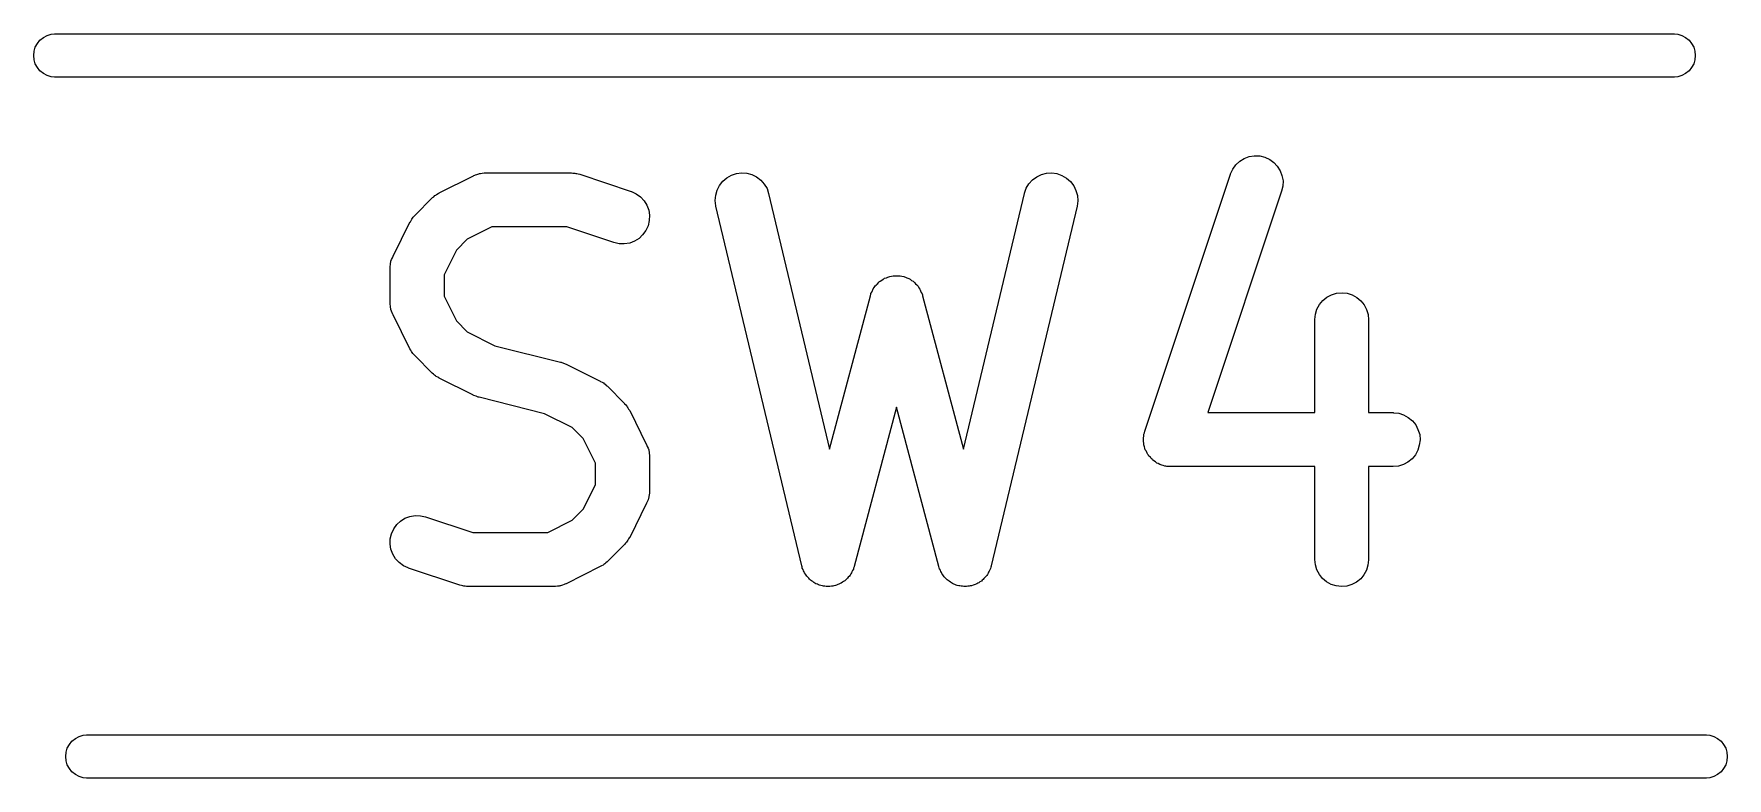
# Model space of a CAD drawing. Extents: x 86.5 to 150.2, y -83.2 to -30.6.
# Drawn here: x 143.942 to 148.651, y -67.271 to -65.202 of the extents above; entities that cross this region are included whole.
import ezdxf

# ---------------------------------------------------------------- set-up
doc = ezdxf.new("R2010")
doc.units = 0
doc.header["$MEASUREMENT"] = 0
doc.layers.add('BLACK', color=7, linetype='CONTINUOUS')

msp = doc.modelspace()

# ---------------------------------------------------------------- linework, layer by layer
at = {"layer": 'BLACK', "linetype": 'CONTINUOUS'}
for p, q in [((143.952, -65.2285), (143.959, -65.2194)), ((143.959, -65.2194), (143.969, -65.2119)), ((143.969, -65.2119), (143.979, -65.2063)), ((143.979, -65.2063), (143.99, -65.2029)), ((143.99, -65.2029), (143.999, -65.202)), ((143.999, -65.202), (148.505, -65.202)), ((148.505, -65.202), (148.514, -65.2029)), ((148.514, -65.2029), (148.525, -65.2063)), ((148.525, -65.2063), (148.535, -65.2119)), ((148.535, -65.2119), (148.545, -65.2194)), ((148.545, -65.2194), (148.552, -65.2285)), ((143.942, -65.262), (143.943, -65.2502)), ((143.943, -65.2738), (143.942, -65.262)), ((143.943, -65.2502), (143.946, -65.2389)), ((143.946, -65.2389), (143.952, -65.2285)), ((148.552, -65.2285), (148.558, -65.2389)), ((148.558, -65.2389), (148.561, -65.2502)), ((148.561, -65.2502), (148.562, -65.262)), ((148.562, -65.262), (148.561, -65.2738)), ((143.946, -65.2851), (143.943, -65.2738)), ((143.952, -65.2955), (143.946, -65.2851)), ((143.959, -65.3046), (143.952, -65.2955)), ((143.969, -65.3121), (143.959, -65.3046)), ((143.979, -65.3177), (143.969, -65.3121)), ((148.535, -65.3121), (148.525, -65.3177)), ((148.545, -65.3046), (148.535, -65.3121)), ((148.552, -65.2955), (148.545, -65.3046)), ((148.558, -65.2851), (148.552, -65.2955)), ((148.561, -65.2738), (148.558, -65.2851)), ((143.99, -65.3211), (143.979, -65.3177)), ((143.999, -65.322), (143.99, -65.3211)), ((148.505, -65.322), (143.999, -65.322)), ((148.514, -65.3211), (148.505, -65.322)), ((148.525, -65.3177), (148.514, -65.3211)), ((147.296, -65.556), (147.308, -65.5483)), ((147.308, -65.5483), (147.322, -65.5432)), ((147.322, -65.5432), (147.336, -65.5409)), ((147.336, -65.5409), (147.351, -65.5414)), ((147.351, -65.5414), (147.365, -65.5448)), ((147.365, -65.5448), (147.379, -65.5508)), ((145.069, -65.6439), (145.165, -65.5963)), ((145.165, -65.5963), (145.166, -65.5958)), ((145.166, -65.5958), (145.168, -65.5951)), ((145.168, -65.5951), (145.17, -65.594)), ((145.17, -65.594), (145.174, -65.5926)), ((145.174, -65.5926), (145.179, -65.5908)), ((145.179, -65.5908), (145.181, -65.5904)), ((145.181, -65.5904), (145.184, -65.5898)), ((145.184, -65.5898), (145.189, -65.5893)), ((145.189, -65.5893), (145.194, -65.5885)), ((145.194, -65.5885), (145.196, -65.5886)), ((145.196, -65.5886), (145.198, -65.5884)), ((145.198, -65.5884), (145.436, -65.5884)), ((145.436, -65.5884), (145.437, -65.5884)), ((145.437, -65.5884), (145.441, -65.5889)), ((145.441, -65.5889), (145.446, -65.589)), ((145.446, -65.589), (145.449, -65.5897)), ((145.449, -65.5897), (145.452, -65.59)), ((145.452, -65.59), (145.456, -65.5913)), ((145.456, -65.5913), (145.46, -65.5922)), ((145.46, -65.5922), (145.603, -65.6398)), ((145.869, -65.6022), (145.882, -65.595)), ((145.882, -65.595), (145.896, -65.5903)), ((145.896, -65.5903), (145.91, -65.5884)), ((145.91, -65.5884), (145.925, -65.5894)), ((145.925, -65.5894), (145.939, -65.5932)), ((145.939, -65.5932), (145.952, -65.5996)), ((146.731, -65.5991), (146.744, -65.5928)), ((146.744, -65.5928), (146.758, -65.5892)), ((146.758, -65.5892), (146.773, -65.5885)), ((146.773, -65.5885), (146.787, -65.5905)), ((146.787, -65.5905), (146.801, -65.5954)), ((146.801, -65.5954), (146.814, -65.6029)), ((147.032, -66.3063), (147.27, -65.592)), ((147.27, -65.5911), (147.276, -65.5778)), ((147.27, -65.592), (147.27, -65.5911)), ((147.276, -65.5778), (147.285, -65.5659)), ((147.285, -65.5659), (147.296, -65.556)), ((147.379, -65.5508), (147.39, -65.5594)), ((147.39, -65.5594), (147.4, -65.57)), ((147.4, -65.57), (147.408, -65.5825)), ((147.408, -65.5825), (147.413, -65.5961)), ((147.413, -65.5961), (147.416, -65.6106)), ((145.603, -65.6398), (145.604, -65.6402)), ((145.604, -65.6402), (145.617, -65.6463)), ((145.839, -65.6506), (145.842, -65.6365)), ((145.842, -65.6365), (145.849, -65.6234)), ((145.849, -65.6234), (145.858, -65.6118)), ((145.858, -65.6118), (145.869, -65.6022)), ((145.952, -65.5996), (145.964, -65.6085)), ((145.964, -65.6085), (145.973, -65.6195)), ((145.973, -65.6195), (145.981, -65.6322)), ((145.981, -65.6322), (145.985, -65.646)), ((146.697, -65.645), (146.702, -65.6312)), ((146.702, -65.6312), (146.709, -65.6187)), ((146.709, -65.6187), (146.719, -65.6078)), ((146.719, -65.6078), (146.731, -65.5991)), ((146.814, -65.6029), (146.825, -65.6126)), ((146.825, -65.6126), (146.834, -65.6243)), ((146.834, -65.6243), (146.84, -65.6375)), ((146.84, -65.6375), (146.844, -65.6516)), ((147.412, -65.6395), (147.207, -66.255)), ((147.415, -65.6252), (147.412, -65.6395)), ((147.416, -65.6106), (147.415, -65.6252)), ((145.002, -65.7056), (145.05, -65.658)), ((145.05, -65.658), (145.051, -65.6572)), ((145.051, -65.6572), (145.054, -65.6546)), ((145.054, -65.6546), (145.057, -65.6517)), ((145.057, -65.6517), (145.06, -65.65)), ((145.06, -65.65), (145.062, -65.6481)), ((145.062, -65.6481), (145.066, -65.6462)), ((145.066, -65.6462), (145.069, -65.6439)), ((145.617, -65.6463), (145.629, -65.6549)), ((145.629, -65.6549), (145.639, -65.6657)), ((145.639, -65.6657), (145.647, -65.6782)), ((145.647, -65.6782), (145.652, -65.6919)), ((145.837, -65.6652), (145.839, -65.6506)), ((145.839, -65.6797), (145.837, -65.6652)), ((145.839, -65.6808), (145.839, -65.6797)), ((146.078, -66.6808), (145.839, -65.6808)), ((145.985, -65.646), (146.155, -66.3569)), ((146.527, -66.3569), (146.697, -65.646)), ((146.843, -65.6808), (146.604, -66.6808)), ((146.697, -65.646), (146.697, -65.645)), ((146.845, -65.6662), (146.843, -65.6808)), ((146.844, -65.6516), (146.845, -65.6662)), ((144.941, -65.8203), (144.988, -65.7251)), ((144.988, -65.7251), (144.989, -65.7241)), ((144.989, -65.7241), (144.991, -65.7206)), ((144.991, -65.7206), (144.993, -65.7169)), ((144.993, -65.7169), (144.995, -65.7145)), ((144.995, -65.7145), (144.997, -65.7119)), ((144.997, -65.7119), (145, -65.7088)), ((145, -65.7088), (145.002, -65.7056)), ((145.65, -65.7352), (145.644, -65.7485)), ((145.653, -65.721), (145.65, -65.7352)), ((145.652, -65.6919), (145.654, -65.7063)), ((145.654, -65.7063), (145.653, -65.721)), ((145.147, -65.7726), (145.117, -65.803)), ((145.216, -65.7384), (145.147, -65.7726)), ((145.424, -65.7384), (145.216, -65.7384)), ((145.555, -65.7822), (145.424, -65.7384)), ((145.57, -65.7854), (145.555, -65.7822)), ((145.599, -65.7834), (145.584, -65.7858)), ((145.612, -65.7782), (145.599, -65.7834)), ((145.625, -65.7705), (145.612, -65.7782)), ((145.635, -65.7604), (145.625, -65.7705)), ((145.644, -65.7485), (145.635, -65.7604)), ((144.935, -65.834), (144.937, -65.8292)), ((144.937, -65.8292), (144.939, -65.8243)), ((144.939, -65.8243), (144.94, -65.8224)), ((144.94, -65.8224), (144.941, -65.8203)), ((145.117, -65.803), (145.083, -65.8716)), ((145.584, -65.7858), (145.57, -65.7854)), ((144.933, -65.8484), (144.934, -65.8434)), ((144.933, -65.8506), (144.933, -65.8484)), ((144.933, -65.8528), (144.933, -65.8506)), ((144.933, -65.8539), (144.933, -65.8528)), ((144.933, -65.9491), (144.933, -65.8539)), ((144.934, -65.8383), (144.935, -65.8362)), ((144.934, -65.8434), (144.934, -65.8383)), ((144.935, -65.8362), (144.935, -65.834)), ((145.083, -65.8716), (145.083, -65.9314)), ((146.313, -65.8799), (146.317, -65.8779)), ((146.317, -65.8779), (146.32, -65.8773)), ((146.32, -65.8773), (146.322, -65.8765)), ((146.322, -65.8765), (146.327, -65.8757)), ((146.327, -65.8757), (146.332, -65.8747)), ((146.332, -65.8747), (146.334, -65.8746)), ((146.334, -65.8746), (146.337, -65.8742)), ((146.337, -65.8742), (146.342, -65.8744)), ((146.342, -65.8744), (146.346, -65.8743)), ((146.346, -65.8743), (146.349, -65.8747)), ((146.349, -65.8747), (146.351, -65.8748)), ((146.351, -65.8748), (146.356, -65.8759)), ((146.356, -65.8759), (146.361, -65.8768)), ((146.361, -65.8768), (146.363, -65.8776)), ((146.363, -65.8776), (146.366, -65.8782)), ((146.366, -65.8782), (146.37, -65.8802)), ((146.27, -65.9241), (146.272, -65.9197)), ((146.27, -65.9265), (146.27, -65.9241)), ((146.272, -65.9197), (146.274, -65.9151)), ((146.274, -65.9151), (146.275, -65.9131)), ((146.275, -65.9131), (146.276, -65.9108)), ((146.276, -65.9108), (146.279, -65.9069)), ((146.279, -65.9069), (146.282, -65.9028)), ((146.282, -65.9028), (146.284, -65.901)), ((146.284, -65.901), (146.285, -65.899)), ((146.285, -65.899), (146.289, -65.8957)), ((146.289, -65.8957), (146.292, -65.8922)), ((146.292, -65.8922), (146.294, -65.8908)), ((146.294, -65.8908), (146.296, -65.8891)), ((146.296, -65.8891), (146.3, -65.8866)), ((146.3, -65.8866), (146.304, -65.8838)), ((146.304, -65.8838), (146.306, -65.8828)), ((146.306, -65.8828), (146.308, -65.8815)), ((146.308, -65.8815), (146.313, -65.8799)), ((146.37, -65.8802), (146.375, -65.882)), ((146.375, -65.882), (146.377, -65.8833)), ((146.377, -65.8833), (146.379, -65.8843)), ((146.379, -65.8843), (146.383, -65.8872)), ((146.383, -65.8872), (146.387, -65.8898)), ((146.387, -65.8898), (146.389, -65.8915)), ((146.389, -65.8915), (146.391, -65.8929)), ((146.391, -65.8929), (146.394, -65.8965)), ((146.394, -65.8965), (146.398, -65.8998)), ((146.398, -65.8998), (146.399, -65.9018)), ((146.399, -65.9018), (146.401, -65.9036)), ((146.401, -65.9036), (146.403, -65.9078)), ((146.403, -65.9078), (146.406, -65.9117)), ((146.406, -65.9117), (146.407, -65.914)), ((146.407, -65.914), (146.408, -65.9161)), ((146.408, -65.9161), (146.41, -65.9206)), ((146.41, -65.9206), (146.412, -65.9251)), ((146.412, -65.9251), (146.413, -65.9275)), ((147.551, -65.9272), (147.565, -65.923)), ((147.565, -65.923), (147.58, -65.9217)), ((147.58, -65.9217), (147.594, -65.9232)), ((147.594, -65.9232), (147.608, -65.9276)), ((144.933, -65.9513), (144.933, -65.9491)), ((144.933, -65.9535), (144.933, -65.9513)), ((144.934, -65.9586), (144.933, -65.9535)), ((144.934, -65.9637), (144.934, -65.9586)), ((144.935, -65.9658), (144.934, -65.9637)), ((144.935, -65.968), (144.935, -65.9658)), ((144.937, -65.9728), (144.935, -65.968)), ((144.938, -65.9777), (144.937, -65.9728)), ((145.083, -65.9314), (145.117, -65.9999)), ((146.155, -66.3569), (146.269, -65.9298)), ((146.269, -65.9288), (146.27, -65.9265)), ((146.269, -65.9298), (146.269, -65.9288)), ((146.413, -65.9275), (146.413, -65.9298)), ((146.413, -65.9298), (146.527, -66.3569)), ((147.506, -65.9811), (147.51, -65.9672)), ((147.51, -65.9672), (147.517, -65.9543)), ((147.517, -65.9543), (147.527, -65.9431)), ((147.527, -65.9431), (147.538, -65.934)), ((147.538, -65.934), (147.551, -65.9272)), ((147.608, -65.9276), (147.621, -65.9345)), ((147.621, -65.9345), (147.632, -65.9439)), ((147.632, -65.9439), (147.642, -65.9552)), ((147.642, -65.9552), (147.648, -65.9681)), ((147.648, -65.9681), (147.653, -65.9821)), ((144.939, -65.9796), (144.938, -65.9777)), ((144.94, -65.9817), (144.939, -65.9796)), ((144.941, -65.9826), (144.94, -65.9817)), ((144.988, -66.0779), (144.941, -65.9826)), ((145.117, -65.9999), (145.147, -66.0303)), ((147.504, -65.9957), (147.506, -65.9811)), ((147.504, -65.9967), (147.504, -65.9957)), ((147.504, -66.255), (147.504, -65.9967)), ((147.653, -65.9821), (147.654, -65.9967)), ((147.654, -65.9967), (147.654, -66.255)), ((145.147, -66.0303), (145.224, -66.0688)), ((144.99, -66.0814), (144.988, -66.0779)), ((144.992, -66.0852), (144.99, -66.0814)), ((144.994, -66.0876), (144.992, -66.0852)), ((144.996, -66.0903), (144.994, -66.0876)), ((144.999, -66.0933), (144.996, -66.0903)), ((145.002, -66.0966), (144.999, -66.0933)), ((145.002, -66.0974), (145.002, -66.0966)), ((145.05, -66.145), (145.002, -66.0974)), ((145.224, -66.0688), (145.407, -66.1144)), ((145.053, -66.1477), (145.05, -66.145)), ((145.056, -66.1506), (145.053, -66.1477)), ((145.059, -66.1523), (145.056, -66.1506)), ((145.061, -66.1543), (145.059, -66.1523)), ((145.065, -66.1563), (145.061, -66.1543)), ((145.068, -66.1586), (145.065, -66.1563)), ((145.069, -66.159), (145.068, -66.1586)), ((145.165, -66.2067), (145.069, -66.159)), ((145.407, -66.1144), (145.408, -66.1147)), ((145.408, -66.1147), (145.408, -66.1148)), ((145.408, -66.1148), (145.408, -66.1149)), ((145.408, -66.1149), (145.415, -66.1174)), ((145.415, -66.1174), (145.422, -66.1198)), ((145.422, -66.1198), (145.422, -66.12)), ((145.422, -66.12), (145.422, -66.1201)), ((145.422, -66.1201), (145.517, -66.1677)), ((145.165, -66.2068), (145.165, -66.2067)), ((145.165, -66.207), (145.165, -66.2068)), ((145.172, -66.2094), (145.165, -66.207)), ((145.517, -66.1677), (145.518, -66.1682)), ((145.518, -66.1682), (145.522, -66.1705)), ((145.522, -66.1705), (145.526, -66.1725)), ((145.526, -66.1725), (145.528, -66.1745)), ((145.528, -66.1745), (145.531, -66.1762)), ((145.531, -66.1762), (145.534, -66.1791)), ((145.534, -66.1791), (145.537, -66.1818)), ((145.537, -66.1818), (145.585, -66.2294)), ((145.178, -66.2119), (145.172, -66.2094)), ((145.179, -66.212), (145.178, -66.2119)), ((145.179, -66.2121), (145.179, -66.212)), ((145.18, -66.2123), (145.179, -66.2121)), ((145.362, -66.258), (145.18, -66.2123)), ((145.585, -66.2294), (145.585, -66.2301)), ((145.585, -66.2301), (145.588, -66.2334)), ((145.588, -66.2334), (145.591, -66.2365)), ((145.591, -66.2365), (145.592, -66.2391)), ((145.592, -66.2391), (145.594, -66.2416)), ((145.594, -66.2416), (145.596, -66.2453)), ((145.596, -66.2453), (145.599, -66.2489)), ((145.599, -66.2489), (145.646, -66.3441)), ((146.341, -66.2402), (146.223, -66.6827)), ((146.459, -66.6827), (146.341, -66.2402)), ((147.207, -66.255), (147.504, -66.255)), ((147.654, -66.255), (147.722, -66.255)), ((147.722, -66.255), (147.723, -66.2551)), ((147.723, -66.2551), (147.738, -66.2567)), ((145.439, -66.2964), (145.362, -66.258)), ((145.47, -66.3269), (145.439, -66.2964)), ((147.738, -66.2567), (147.751, -66.2611)), ((147.751, -66.2611), (147.764, -66.2682)), ((147.764, -66.2682), (147.776, -66.2776)), ((147.776, -66.2776), (147.785, -66.289)), ((147.785, -66.289), (147.791, -66.302)), ((147.791, -66.302), (147.796, -66.316)), ((145.504, -66.3954), (145.47, -66.3269)), ((145.646, -66.3441), (145.647, -66.3451)), ((145.647, -66.3451), (145.647, -66.3471)), ((145.647, -66.3471), (145.648, -66.3491)), ((145.648, -66.3491), (145.65, -66.354)), ((147.028, -66.3251), (147.029, -66.3206)), ((147.028, -66.3295), (147.028, -66.3251)), ((147.028, -66.3324), (147.028, -66.3295)), ((147.028, -66.3352), (147.028, -66.3324)), ((147.029, -66.3396), (147.028, -66.3352)), ((147.029, -66.315), (147.031, -66.3107)), ((147.029, -66.3178), (147.029, -66.315)), ((147.029, -66.3206), (147.029, -66.3178)), ((147.029, -66.3441), (147.029, -66.3396)), ((147.03, -66.3469), (147.029, -66.3441)), ((147.031, -66.3497), (147.03, -66.3469)), ((147.031, -66.3107), (147.032, -66.3063)), ((147.032, -66.3538), (147.031, -66.3497)), ((147.795, -66.3451), (147.791, -66.3591)), ((147.797, -66.3306), (147.795, -66.3451)), ((147.796, -66.316), (147.797, -66.3306)), ((145.504, -66.4552), (145.504, -66.3954)), ((145.65, -66.354), (145.652, -66.3588)), ((145.652, -66.3588), (145.652, -66.361)), ((145.652, -66.361), (145.653, -66.3631)), ((145.653, -66.3631), (145.653, -66.3682)), ((145.653, -66.3682), (145.654, -66.3733)), ((145.654, -66.3733), (145.654, -66.3755)), ((145.654, -66.3755), (145.654, -66.3777)), ((145.654, -66.3777), (145.654, -66.4729)), ((147.033, -66.3581), (147.032, -66.3538)), ((147.035, -66.3607), (147.033, -66.3581)), ((147.036, -66.3634), (147.035, -66.3607)), ((147.038, -66.3672), (147.036, -66.3634)), ((147.04, -66.3711), (147.038, -66.3672)), ((147.042, -66.3733), (147.04, -66.3711)), ((147.043, -66.3758), (147.042, -66.3733)), ((147.047, -66.379), (147.043, -66.3758)), ((147.049, -66.3825), (147.047, -66.379)), ((147.052, -66.3844), (147.049, -66.3825)), ((147.053, -66.3864), (147.052, -66.3844)), ((147.057, -66.3891), (147.053, -66.3864)), ((147.061, -66.3919), (147.057, -66.3891)), ((147.063, -66.3933), (147.061, -66.3919)), ((147.065, -66.395), (147.063, -66.3933)), ((147.069, -66.3968), (147.065, -66.395)), ((147.073, -66.399), (147.069, -66.3968)), ((147.763, -66.3925), (147.751, -66.3994)), ((147.775, -66.3833), (147.763, -66.3925)), ((147.784, -66.372), (147.775, -66.3833)), ((147.791, -66.3591), (147.784, -66.372)), ((147.076, -66.3998), (147.073, -66.399)), ((147.079, -66.401), (147.076, -66.3998)), ((147.083, -66.4021), (147.079, -66.401)), ((147.087, -66.4034), (147.083, -66.4021)), ((147.09, -66.4037), (147.087, -66.4034)), ((147.093, -66.4044), (147.09, -66.4037)), ((147.097, -66.4045), (147.093, -66.4044)), ((147.102, -66.405), (147.097, -66.4045)), ((147.103, -66.405), (147.102, -66.405)), ((147.504, -66.405), (147.103, -66.405)), ((147.504, -66.6634), (147.504, -66.405)), ((147.722, -66.405), (147.654, -66.405)), ((147.654, -66.405), (147.654, -66.6634)), ((147.737, -66.4036), (147.722, -66.405)), ((147.751, -66.3994), (147.737, -66.4036)), ((145.47, -66.5237), (145.504, -66.4552)), ((145.652, -66.4906), (145.651, -66.4928)), ((145.653, -66.4834), (145.652, -66.4885)), ((145.652, -66.4885), (145.652, -66.4906)), ((145.654, -66.4784), (145.653, -66.4834)), ((145.654, -66.4729), (145.654, -66.474)), ((145.654, -66.474), (145.654, -66.4761)), ((145.654, -66.4761), (145.654, -66.4784)), ((145.439, -66.5541), (145.47, -66.5237)), ((145.646, -66.5064), (145.599, -66.6017)), ((145.647, -66.5044), (145.646, -66.5064)), ((145.648, -66.5025), (145.647, -66.5044)), ((145.65, -66.4976), (145.648, -66.5025)), ((145.651, -66.4928), (145.65, -66.4976)), ((144.937, -66.5915), (144.943, -66.5782)), ((144.943, -66.5782), (144.951, -66.5663)), ((144.951, -66.5663), (144.962, -66.5563)), ((144.962, -66.5563), (144.974, -66.5486)), ((144.974, -66.5486), (144.988, -66.5434)), ((144.988, -66.5434), (145.002, -66.5409)), ((145.002, -66.5409), (145.017, -66.5414)), ((145.017, -66.5414), (145.031, -66.5446)), ((145.031, -66.5446), (145.163, -66.5884)), ((145.371, -66.5884), (145.439, -66.5541)), ((144.933, -66.6058), (144.937, -66.5915)), ((144.933, -66.6204), (144.933, -66.6058)), ((144.935, -66.6349), (144.933, -66.6204)), ((145.163, -66.5884), (145.371, -66.5884)), ((145.585, -66.6212), (145.537, -66.6688)), ((145.587, -66.6179), (145.585, -66.6212)), ((145.59, -66.6149), (145.587, -66.6179)), ((145.592, -66.6123), (145.59, -66.6149)), ((145.594, -66.6099), (145.592, -66.6123)), ((145.596, -66.6062), (145.594, -66.6099)), ((145.598, -66.6026), (145.596, -66.6062)), ((145.599, -66.6017), (145.598, -66.6026)), ((144.94, -66.6486), (144.935, -66.6349)), ((144.948, -66.6611), (144.94, -66.6486)), ((144.958, -66.6718), (144.948, -66.6611)), ((144.97, -66.6804), (144.958, -66.6718)), ((145.525, -66.6787), (145.521, -66.6806)), ((145.527, -66.6767), (145.525, -66.6787)), ((145.53, -66.6751), (145.527, -66.6767)), ((145.533, -66.6722), (145.53, -66.6751)), ((145.536, -66.6695), (145.533, -66.6722)), ((145.537, -66.6688), (145.536, -66.6695)), ((147.506, -66.6779), (147.504, -66.6634)), ((147.51, -66.692), (147.506, -66.6779)), ((147.652, -66.679), (147.648, -66.6929)), ((147.654, -66.6644), (147.652, -66.679)), ((147.654, -66.6634), (147.654, -66.6644)), ((144.983, -66.6866), (144.97, -66.6804)), ((144.984, -66.6869), (144.983, -66.6866)), ((145.127, -66.7345), (144.984, -66.6869)), ((145.517, -66.6828), (145.422, -66.7305)), ((145.521, -66.6806), (145.517, -66.6828)), ((146.079, -66.684), (146.078, -66.6808)), ((146.079, -66.6874), (146.079, -66.684)), ((146.081, -66.6909), (146.079, -66.6874)), ((146.082, -66.6946), (146.081, -66.6909)), ((146.084, -66.6976), (146.082, -66.6946)), ((146.085, -66.7007), (146.084, -66.6976)), ((146.088, -66.7039), (146.085, -66.7007)), ((146.09, -66.7072), (146.088, -66.7039)), ((146.092, -66.7098), (146.09, -66.7072)), ((146.094, -66.7127), (146.092, -66.7098)), ((146.097, -66.7153), (146.094, -66.7127)), ((146.099, -66.7182), (146.097, -66.7153)), ((146.102, -66.7203), (146.099, -66.7182)), ((146.105, -66.7227), (146.102, -66.7203)), ((146.108, -66.7248), (146.105, -66.7227)), ((146.111, -66.7271), (146.108, -66.7248)), ((146.191, -66.7265), (146.187, -66.7287)), ((146.194, -66.7245), (146.191, -66.7265)), ((146.197, -66.7223), (146.194, -66.7245)), ((146.199, -66.7203), (146.197, -66.7223)), ((146.202, -66.7175), (146.199, -66.7203)), ((146.205, -66.7149), (146.202, -66.7175)), ((146.207, -66.7122), (146.205, -66.7149)), ((146.21, -66.7097), (146.207, -66.7122)), ((146.212, -66.7064), (146.21, -66.7097)), ((146.214, -66.7034), (146.212, -66.7064)), ((146.216, -66.7003), (146.214, -66.7034)), ((146.217, -66.6974), (146.216, -66.7003)), ((146.219, -66.6937), (146.217, -66.6974)), ((146.221, -66.6903), (146.219, -66.6937)), ((146.223, -66.6837), (146.221, -66.6869)), ((146.221, -66.6869), (146.221, -66.6903)), ((146.223, -66.6827), (146.223, -66.6837)), ((146.46, -66.686), (146.459, -66.6827)), ((146.461, -66.6893), (146.46, -66.686)), ((146.463, -66.6928), (146.461, -66.6893)), ((146.464, -66.6964), (146.463, -66.6928)), ((146.466, -66.6994), (146.464, -66.6964)), ((146.467, -66.7025), (146.466, -66.6994)), ((146.47, -66.7056), (146.467, -66.7025)), ((146.472, -66.7089), (146.47, -66.7056)), ((146.474, -66.7114), (146.472, -66.7089)), ((146.476, -66.7142), (146.474, -66.7114)), ((146.479, -66.7167), (146.476, -66.7142)), ((146.482, -66.7196), (146.479, -66.7167)), ((146.485, -66.7216), (146.482, -66.7196)), ((146.487, -66.7239), (146.485, -66.7216)), ((146.491, -66.7259), (146.487, -66.7239)), ((146.494, -66.7282), (146.491, -66.7259)), ((146.573, -66.7254), (146.57, -66.7277)), ((146.577, -66.7233), (146.573, -66.7254)), ((146.579, -66.721), (146.577, -66.7233)), ((146.582, -66.7189), (146.579, -66.721)), ((146.584, -66.7161), (146.582, -66.7189)), ((146.587, -66.7134), (146.584, -66.7161)), ((146.589, -66.7107), (146.587, -66.7134)), ((146.592, -66.7081), (146.589, -66.7107)), ((146.594, -66.7048), (146.592, -66.7081)), ((146.596, -66.7016), (146.594, -66.7048)), ((146.597, -66.6985), (146.596, -66.7016)), ((146.599, -66.6955), (146.597, -66.6985)), ((146.601, -66.6919), (146.599, -66.6955)), ((146.602, -66.6884), (146.601, -66.6919)), ((146.603, -66.685), (146.602, -66.6884)), ((146.604, -66.6818), (146.603, -66.685)), ((146.604, -66.6808), (146.604, -66.6818)), ((147.517, -66.7049), (147.51, -66.692)), ((147.526, -66.7162), (147.517, -66.7049)), ((147.537, -66.7256), (147.526, -66.7162)), ((147.55, -66.7325), (147.537, -66.7256)), ((147.62, -66.7261), (147.607, -66.7329)), ((147.632, -66.717), (147.62, -66.7261)), ((147.641, -66.7058), (147.632, -66.717)), ((147.648, -66.6929), (147.641, -66.7058)), ((145.131, -66.7355), (145.127, -66.7345)), ((145.135, -66.7367), (145.131, -66.7355)), ((145.138, -66.7371), (145.135, -66.7367)), ((145.141, -66.7378), (145.138, -66.7371)), ((145.145, -66.7379), (145.141, -66.7378)), ((145.149, -66.7384), (145.145, -66.7379)), ((145.151, -66.7384), (145.149, -66.7384)), ((145.389, -66.7384), (145.151, -66.7384)), ((145.391, -66.7382), (145.389, -66.7384)), ((145.393, -66.7383), (145.391, -66.7382)), ((145.398, -66.7375), (145.393, -66.7383)), ((145.403, -66.737), (145.398, -66.7375)), ((145.405, -66.7363), (145.403, -66.737)), ((145.407, -66.736), (145.405, -66.7363)), ((145.412, -66.7342), (145.407, -66.736)), ((145.417, -66.7327), (145.412, -66.7342)), ((145.419, -66.7317), (145.417, -66.7327)), ((145.421, -66.7309), (145.419, -66.7317)), ((145.422, -66.7305), (145.421, -66.7309)), ((146.114, -66.7286), (146.111, -66.7271)), ((146.117, -66.7305), (146.114, -66.7286)), ((146.121, -66.7319), (146.117, -66.7305)), ((146.124, -66.7336), (146.121, -66.7319)), ((146.127, -66.7345), (146.124, -66.7336)), ((146.131, -66.7357), (146.127, -66.7345)), ((146.135, -66.7364), (146.131, -66.7357)), ((146.138, -66.7374), (146.135, -66.7364)), ((146.142, -66.7376), (146.138, -66.7374)), ((146.145, -66.7382), (146.142, -66.7376)), ((146.149, -66.7381), (146.145, -66.7382)), ((146.153, -66.7383), (146.149, -66.7381)), ((146.156, -66.7379), (146.153, -66.7383)), ((146.16, -66.7378), (146.156, -66.7379)), ((146.164, -66.737), (146.16, -66.7378)), ((146.167, -66.7365), (146.164, -66.737)), ((146.171, -66.7354), (146.167, -66.7365)), ((146.174, -66.7346), (146.171, -66.7354)), ((146.178, -66.733), (146.174, -66.7346)), ((146.181, -66.7318), (146.178, -66.733)), ((146.184, -66.7301), (146.181, -66.7318)), ((146.187, -66.7287), (146.184, -66.7301)), ((146.497, -66.7296), (146.494, -66.7282)), ((146.5, -66.7314), (146.497, -66.7296)), ((146.503, -66.7326), (146.5, -66.7314)), ((146.507, -66.7343), (146.503, -66.7326)), ((146.51, -66.7351), (146.507, -66.7343)), ((146.514, -66.7362), (146.51, -66.7351)), ((146.517, -66.7368), (146.514, -66.7362)), ((146.521, -66.7377), (146.517, -66.7368)), ((146.525, -66.7378), (146.521, -66.7377)), ((146.528, -66.7383), (146.525, -66.7378)), ((146.532, -66.7381), (146.528, -66.7383)), ((146.536, -66.7383), (146.532, -66.7381)), ((146.539, -66.7377), (146.536, -66.7383)), ((146.543, -66.7375), (146.539, -66.7377)), ((146.546, -66.7366), (146.543, -66.7375)), ((146.55, -66.736), (146.546, -66.7366)), ((146.554, -66.7348), (146.55, -66.736)), ((146.557, -66.7339), (146.554, -66.7348)), ((146.56, -66.7323), (146.557, -66.7339)), ((146.564, -66.7309), (146.56, -66.7323)), ((146.567, -66.7291), (146.564, -66.7309)), ((146.57, -66.7277), (146.567, -66.7291)), ((147.564, -66.7368), (147.55, -66.7325)), ((147.579, -66.7384), (147.564, -66.7368)), ((147.593, -66.7371), (147.579, -66.7384)), ((147.607, -66.7329), (147.593, -66.7371)), ((144.032, -67.1992), (144.035, -67.1879)), ((144.035, -67.1879), (144.041, -67.1775)), ((144.041, -67.1775), (144.048, -67.1684)), ((144.048, -67.1684), (144.058, -67.1609)), ((144.058, -67.1609), (144.068, -67.1553)), ((144.068, -67.1553), (144.079, -67.1519)), ((144.079, -67.1519), (144.088, -67.151)), ((144.088, -67.151), (148.594, -67.151)), ((148.594, -67.151), (148.603, -67.1519)), ((148.603, -67.1519), (148.614, -67.1553)), ((148.614, -67.1553), (148.624, -67.1609)), ((148.624, -67.1609), (148.634, -67.1684)), ((148.634, -67.1684), (148.641, -67.1775)), ((148.641, -67.1775), (148.647, -67.1879)), ((148.647, -67.1879), (148.65, -67.1992)), ((144.031, -67.211), (144.032, -67.1992)), ((144.032, -67.2228), (144.031, -67.211)), ((144.035, -67.2341), (144.032, -67.2228)), ((144.041, -67.2445), (144.035, -67.2341)), ((144.048, -67.2536), (144.041, -67.2445)), ((148.641, -67.2445), (148.634, -67.2536)), ((148.647, -67.2341), (148.641, -67.2445)), ((148.65, -67.2228), (148.647, -67.2341)), ((148.65, -67.1992), (148.651, -67.211)), ((148.651, -67.211), (148.65, -67.2228)), ((144.058, -67.2611), (144.048, -67.2536)), ((144.068, -67.2667), (144.058, -67.2611)), ((144.079, -67.2701), (144.068, -67.2667)), ((144.088, -67.271), (144.079, -67.2701)), ((148.594, -67.271), (144.088, -67.271)), ((148.603, -67.2701), (148.594, -67.271)), ((148.614, -67.2667), (148.603, -67.2701)), ((148.624, -67.2611), (148.614, -67.2667)), ((148.634, -67.2536), (148.624, -67.2611))]:
    msp.add_line(p, q, dxfattribs=at)

doc.saveas('drawing.dxf')
